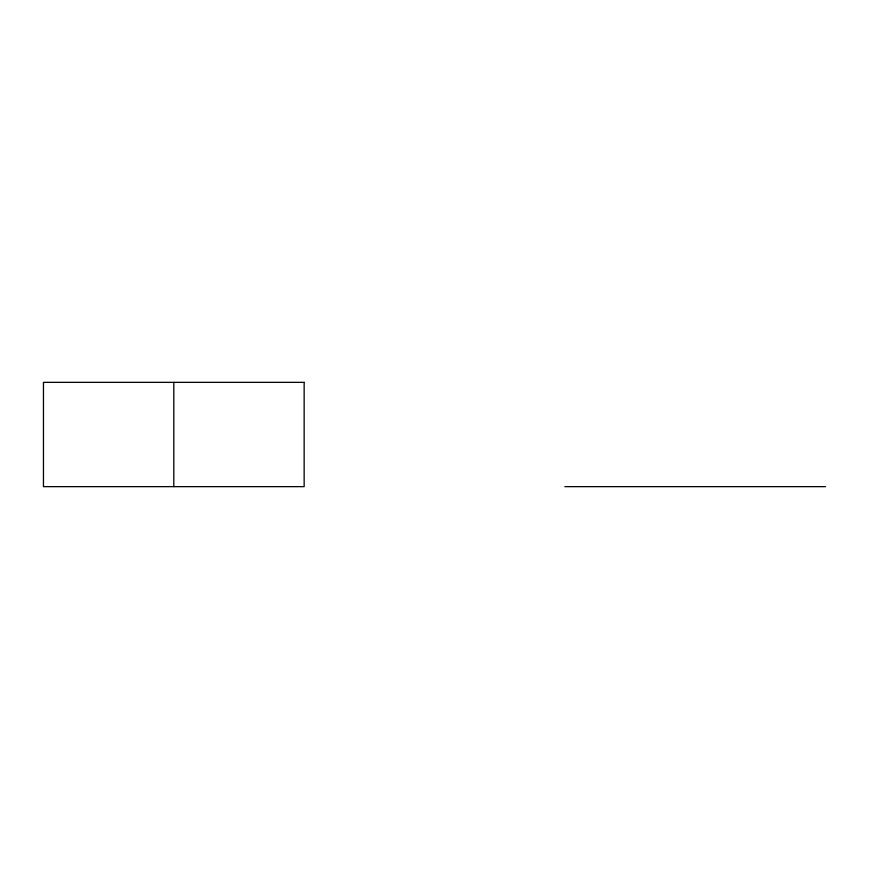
<?xml version="1.0" encoding="UTF-8"?>
<svg xmlns="http://www.w3.org/2000/svg" width="869" height="869" viewBox="0 0 869 869"><rect width="100%" height="100%" fill="white"/><g stroke="black" fill="none" stroke-linecap="round" stroke-linejoin="round"><path stroke-width="1.3" d="M564.85 486.64L825.55 486.64M173.8 382.36L173.8 486.64M304.15 382.36L43.45 382.36L43.45 486.64L304.15 486.64L304.15 382.36"/></g></svg>
